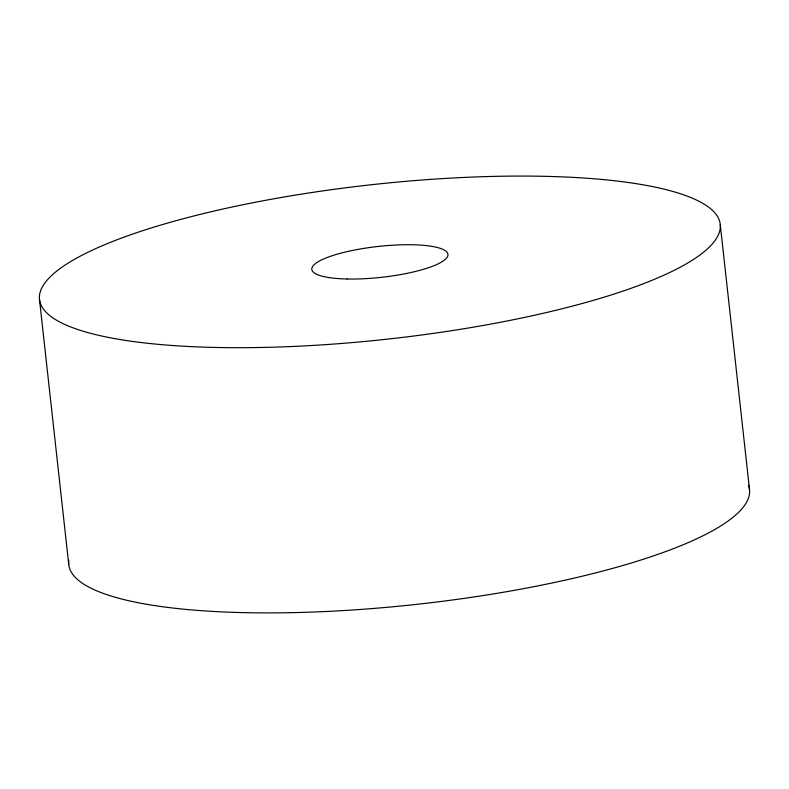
<?xml version="1.0" encoding="UTF-8"?>
<svg xmlns="http://www.w3.org/2000/svg" width="789" height="789" viewBox="0 0 789 789"><rect width="100%" height="100%" fill="white"/><g stroke="black" fill="none" stroke-linecap="round" stroke-linejoin="round"><path stroke-width="1.18" d="M720.268 224.648A342.446 77.618 -6.3 0 1 215.722 347.456A342.446 77.618 -6.3 0 1 203.592 213.543A342.446 77.618 -6.3 0 1 720.268 224.648L749.55 489.861M39.45 299.11L68.732 564.332M748.475 485.186A342.446 77.618 -6.3 0 1 417.608 604.246A342.446 77.618 -6.3 0 1 68.83 560.19M347.032 278.99A68.485 15.524 -6.3 0 0 447.945 254.433A68.485 15.524 -6.3 0 0 344.606 252.214A68.485 15.524 -6.3 0 0 347.032 278.99"/></g></svg>
